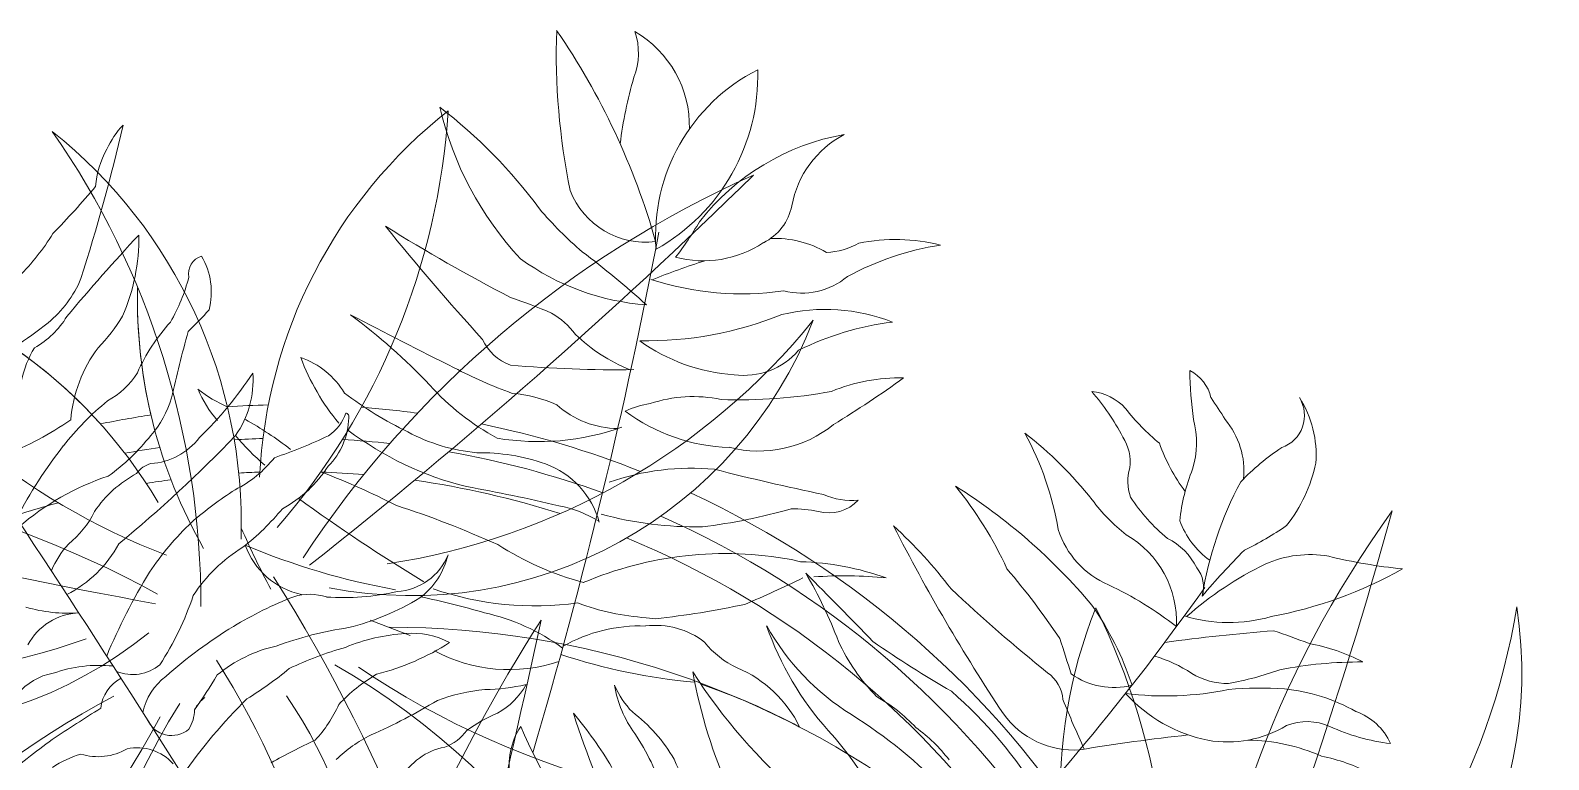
# Model space of a CAD drawing. Header units: inches. Extents: x 482566 to 494966, y -26460 to -22226.
# Drawn here: x 487972.29 to 487991.24, y -23788.23 to -23779.13 of the extents above; entities that cross this region are included whole.
import ezdxf

# ---------------------------------------------------------------- set-up
doc = ezdxf.new("R2010")
doc.units = ezdxf.units.IN
doc.header["$LTSCALE"] = 15
doc.header["$MEASUREMENT"] = 0
for name, color, linetype, lineweight in [('a-wallhatch', 252, 'Continuous', 9), ('DIM', 6, 'Continuous', 13), ('p', 76, 'Continuous', 5), ('PLANTS', 84, 'Continuous', 13)]:
    doc.layers.add(name, color=color, linetype=linetype, lineweight=lineweight)

# ---------------------------------------------------------------- blocks, each defined once
blk = doc.blocks.new('A$C443E2A03')
at = {"layer": 'a-wallhatch', "color": 3}
for centre, radius, start, end in [((17.05, -182.59), 144.89, 13.3049, 93.1066), ((-1339.89, -1334.14), 1860.89, 37.75342, 43.86908), ((318.26, 105.23), 353.43, 205.4619, 238.0865), ((-37.14, -267.4), 228.17, 31.1859, 73.561), ((-209.31, -184.76), 236.81, 355.7922, 33.0782), ((146.67, -86.69), 166.37, 174.7711, 223.9413)]:
    blk.add_arc(centre, radius, start, end, dxfattribs=at)
blk = doc.blocks.new('A$C401931C0')
at = {"layer": 'p', "color": 7, "lineweight": 5}
for radius, start, end in [(319.05, 40.9346, 105.7073), (307.81, 39.8523, 105.7073), (296.57, 38.4014, 105.7073), (319.05, 27.6191, 37.6529), (307.81, 25.9606, 35.9539), (296.57, 24.1, 33.7962), (319.05, 20.2934, 23.7044), (307.81, 19.2568, 22.2478), (296.57, 17.9741, 20.779), (319.05, 12.2076, 14.6782), (307.81, 12.4921, 14.2917), (296.57, 12.651, 14.0279), (296.57, 6.6117, 8.2349), (307.81, 5.5965, 7.8165), (319.05, 4.4691, 7.5677), (296.57, 356.4851, 0.7638)]:
    blk.add_arc((106.35, 48.64), radius, start, end, dxfattribs=at)
at = {"layer": 'p', "lineweight": 5}
for centre, radius, start, end in [((479.38, 197.96), 144.89, 127.2152, 207.0169), ((578.87, 182.79), 228.17, 145.0962, 187.4713), ((2082.08, -575.8), 1860.89, 151.66376, 157.77942), ((94.18, 356.67), 353.43, 319.3722, 351.9968), ((46.25, 66.71), 297, 15.8869, 53.2077), ((504.87, 352.51), 284.8, 189.6946, 230.0223), ((573.11, -8.09), 236.81, 109.7025, 146.9886), ((339.17, 277.58), 166.37, 288.6814, 337.8517), ((1802.58, -2572.5), 3141.81, 118.15316, 124.26882), ((-126.63, 593.1), 596.71, 285.86159, 318.48623), ((151.53, -51.78), 248.91, 45.8678, 98.178), ((204.1, -413.75), 551.2, 73.6752, 96.3063), ((267.02, -52.03), 168.73, 71.9259, 125.0822), ((413.52, 386.15), 279.13, 257.9511, 262.6355), ((425.66, -52.46), 168.73, 54.6109, 107.7671), ((258.5, -178.7), 279.13, 73.594, 108.4734), ((433.51, -179.17), 279.13, 71.2197, 106.0991), ((414.64, 259.19), 168.73, 256.283, 287.3784), ((564.85, 225.35), 236.81, 217.0616, 254.3476), ((351.68, -76.13), 166.37, 26.1985, 75.3687), ((141.24, 239.15), 248.91, 265.8721, 318.1823), ((2029.96, 898.22), 1860.89, 206.27071, 212.38638), ((112.88, -172.32), 353.43, 12.0533, 44.6779), ((485.92, 13.2), 144.89, 157.0332, 236.8349), ((522.25, -139.17), 284.8, 134.0279, 174.3555), ((44.6, 113.52), 297, 310.8424, 348.1633), ((584.09, 35.36), 228.17, 176.5788, 218.9539)]:
    blk.add_arc(centre, radius, start, end, dxfattribs=at)
at = {"layer": 'p', "color": 76, "lineweight": 5}
for centre, radius, start, end in [((414.64, 259.19), 168.73, 272.7098, 287.3784), ((351.68, -76.13), 166.37, 26.1985, 64.0731)]:
    blk.add_arc(centre, radius, start, end, dxfattribs=at)
at = {"layer": 'p', "color": 7, "lineweight": 9}
blk.add_arc((106.35, 48.64), 319.05, 4.4691, 7.5677, dxfattribs=at)
blk = doc.blocks.new('A$C2680647F')
at = {"layer": 'p', "extrusion": (0, 0, -1), "xscale": 0.8999999999975211, "yscale": 0.8999999999975211, "zscale": -0.9, "rotation": 276.0774682613726}
blk.add_blockref('A$C401931C0', (-29.01, 95.89), dxfattribs=at)
at = {"layer": 'p', "extrusion": (0, 0, -1), "xscale": 0.9000000000014552, "yscale": 0.9000000000014552, "zscale": -0.9}
blk.add_blockref('A$C443E2A03', (310.99, 69.8), dxfattribs=at)
blk = doc.blocks.new('A$C1E297C89')
at = {"layer": 'p', "xscale": 0.1990655999786339, "yscale": 0.1990655999786339, "zscale": 0.1990655999786339, "rotation": 211.2487347795398}
blk.add_blockref('A$C2680647F', (54.934, 92.799), dxfattribs=at)
blk = doc.blocks.new('A$C137A2C16')
at = {"layer": 'PLANTS'}
for p, q in [((91.313, 66.903), (91.313, 66.461)), ((87.175, 60.89), (87.12, 60.448)), ((83.81, 49.857), (84.086, 47.871))]:
    blk.add_line(p, q, dxfattribs=at)
for centre, radius, start, end in [((98.652, 94.733), 9.449, 173.6608, 191.66436), ((87.549, 93.522), 2.831, 6.70879, 52.77317), ((79.294, 92.982), 8.665, 358.4928, 14.54476), ((112.32, 80.844), 20.233, 137.65986, 156.30069), ((122.192, 91.253), 25.034, 172.61511, 180.65303), ((82.139, 91.446), 8.566, 352.64877, 16.31903), ((73.419, 98.01), 19.763, 335.89112, 347.24442), ((84.025, 91.404), 8.955, 357.20774, 14.50245), ((79.277, 91.115), 8.832, 347.5721, 10.69095), ((86.784, 92.325), 2.661, 325.84222, 10.78263), ((92.791, 87.107), 5.324, 135.62059, 176.8871), ((57.997, 85.901), 35.338, 5.43948, 8.24393), ((92.061, 91.236), 5.105, 322.8277, 356.98769), ((71.784, 93.588), 19.127, 342.41019, 350.25136), ((103.628, 82.065), 14.494, 147.09889, 156.94967), ((5.61, 116.929), 91.836, 339.25032, 342.45928), ((101.117, 82.368), 7.022, 88.67384, 115.36194), ((100.556, 84.507), 4.935, 44.17832, 81.57172), ((100.042, 85.494), 7.153, 150.86796, 183.91659), ((108.419, 77.403), 15.303, 132.35022, 140.91058), ((102.969, 86.818), 1.593, 45.02572, 147.65665), ((103.16, 81.712), 14.488, 155.11806, 174.34111), ((93.317, 86.962), 3.124, 165.58141, 198.82309), ((83.394, 98.459), 16.383, 305.4615, 321.01344), ((93.943, 95.724), 11.128, 300.73947, 313.63867), ((94.565, 87.191), 7.092, 178.33998, 214.81934), ((78.264, 116.291), 34.481, 297.15336, 302.0101), ((-4.678, 118.857), 97.721, 337.61721, 340.62966), ((95.193, 102.513), 16.944, 265.96165, 285.18449), ((99.3, 82.527), 3.763, 36.88949, 82.47264), ((139.513, -24.665), 119.163, 112.23141, 129.9934), ((83.8, 83.592), 6.972, 3.89853, 19.79599), ((94.099, 84.167), 1.446, 38.15282, 93.91547), ((99.328, 87.082), 3.915, 202.62036, 237.19232), ((91.497, 80.144), 4.691, 16.65712, 79.7388), ((76.927, 77.636), 16.973, 12.16959, 24.81683), ((93.339, 82.729), 3.005, 13.13202, 50.8706), ((78.784, 61.264), 33.268, 42.90226, 44.99547), ((92.248, 81.759), 3.448, 152.52431, 202.16318), ((81.687, 71.039), 14.417, 41.88759, 58.64432), ((104.063, 87.3), 8.712, 206.50463, 223.62575), ((98.336, 92.62), 8.901, 262.70697, 278.81334), ((105.063, 89.163), 8.448, 220.08819, 237.50035), ((100.009, 79.701), 4.135, 61.75423, 94.28983), ((108.814, 101.394), 19.306, 249.22474, 256.06205), ((102.3, 82.189), 1.921, 14.07995, 63.64811), ((110.038, 86.795), 10.637, 206.56143, 218.90078), ((89.565, 80.46), 4.061, 163.02296, 221.29665), ((116.329, 121.243), 49.863, 232.1941, 235.09578), ((97.693, 81.966), 4.241, 190.20759, 239.03225), ((103.798, 85.148), 8.621, 205.11135, 220.35086), ((98.934, 83.133), 2.187, 237.43615, 274.11668), ((-657.754, -1160.014), 1447.928, 58.881434, 58.95057), ((70.631, 64.269), 27.269, 19.06834, 36.95994), ((98.856, 78.801), 2.163, 43.62798, 83.76795), ((68.232, 65.16), 21.266, 28.07919, 45.4774), ((87.275, 78.717), 1.713, 22.21239, 72.28175), ((93.649, 72.279), 10.492, 35.67212, 49.79928), ((99.716, 78.717), 2.477, 352.61123, 34.37612), ((156.934, 112.017), 75.499, 205.62566, 210.17297), ((64.084, 54.841), 36.213, 36.54814, 43.03926), ((82.867, 68.079), 18.389, 24.78371, 38.65539), ((89.864, 64.826), 14.636, 48.49903, 67.30763), ((151.476, 139.124), 89.349, 223.3589, 229.90521), ((82.145, 62.149), 18.026, 37.72061, 52.27033), ((64.385, 63.943), 21.612, 18.61816, 33.89197), ((78.207, 71.101), 7.325, 22.71544, 39.78504), ((72.048, 61.888), 14.337, 34.21149, 65.78088), ((134.779, 89.578), 49.909, 196.78014, 201.7943), ((74.146, 59.601), 22.721, 29.45337, 39.55522), ((78.095, 69.395), 8.23, 17.01799, 33.42809), ((93.743, 76.737), 9.211, 212.38274, 232.02793), ((95.875, 74.634), 11.643, 199.00319, 227.60975), ((-136.777, -74.9), 268.369, 31.9891, 32.94508), ((72.487, 73.367), 19.14, 342.69875, 352.84995), ((78.697, 69.459), 12.872, 348.54738, 6.80935), ((95.829, 78.374), 14.601, 215.23998, 237.68857), ((94.773, 74.963), 13.457, 318.35368, 338.06953), ((98.34, 69.817), 8.917, 335.96476, 0.76696), ((104.18, 81.725), 26.599, 207.60296, 224.29329), ((76.116, 51.647), 21.468, 46.69683, 56.14613), ((133.134, 32.473), 49.278, 131.00536, 135.58938), ((92.626, 71.372), 8.352, 324.45595, 348.178), ((54.488, 60.713), 30.314, 5.57022, 15.1047), ((80.103, 64.131), 5.781, 10.0262, 50.82759), ((95.699, 67.246), 1.905, 120.47276, 182.0455), ((97.85, 67.85), 3.285, 161.56429, 190.80723), ((90.421, 73.244), 13.638, 320.50871, 339.90186), ((94.694, 67.302), 8.627, 333.30825, 8.36625), ((135.69, 30.685), 58.011, 141.01784, 143.97141), ((87.2, 67.394), 6.599, 347.00482, 358.13171), ((213.84, 64.613), 119.246, 178.7409, 181.2591), ((101.328, 62.57), 5.548, 127.72835, 181.39724), ((74.271, 67.251), 17.06, 323.91265, 357.34569), ((121.192, 57.021), 23.751, 156.43367, 169.00189), ((85.54, 69.571), 7.837, 205.70641, 234.15743), ((94.373, 84.784), 23.522, 232.30423, 246.8904), ((117.218, 52.792), 26.991, 150.92064, 159.94308), ((106.859, 63.349), 3.355, 127.23361, 181.48239), ((108.826, 63.968), 3.226, 136.5693, 164.93087), ((89.721, 65.901), 3.998, 191.00402, 219.22761), ((124.865, 47.78), 39.905, 154.74283, 160.8202), ((101.152, 63.379), 4.778, 344.56568, 17.38838), ((102.52, 61.57), 3.388, 117.68832, 174.70968), ((101.163, 68.672), 10.998, 294.74302, 336.94778), ((107.692, 67.482), 4.755, 267.41069, 319.04322), ((83.172, 61.803), 3.792, 339.96048, 24.44492), ((116.167, 53.756), 16.824, 144.91155, 168.13975), ((73.077, 52.972), 11.894, 43.48804, 58.26479), ((75.868, 57.773), 7.449, 24.09637, 46.97041), ((112.009, 59.495), 27.59, 171.97395, 185.3207), ((116.367, 58.263), 13.8, 158.76422, 184.92691), ((107.395, 60.277), 2.456, 88.08505, 140.86084), ((108.402, 57.926), 17.043, 166.00255, 182.11753), ((83.12, 63.548), 11.608, 327.52427, 352.30361), ((104.145, 60.736), 8.535, 168.52205, 203.72828), ((99.056, 87.117), 33.638, 229.07553, 239.4962), ((91.476, 61.691), 6.403, 328.57196, 358.75458), ((107.572, 60.52), 8.536, 170.81049, 202.78436), ((109.005, 58.109), 5.116, 133.38519, 181.60595), ((85.699, 64.574), 5.255, 220.55527, 247.61667), ((86.259, 63.148), 4.283, 213.01973, 233.27601), ((112.747, 97.666), 52.6, 224.95754, 232.61992), ((66.067, 46.171), 19.91, 36.93349, 45.90485), ((79.617, 61.881), 7.249, 317.16409, 349.04546), ((98.218, 58.623), 11.247, 170.65949, 187.46989), ((110.945, 50.719), 9.321, 75.21254, 137.70892), ((79.882, 73.418), 27.957, 324.39604, 329.78454), ((106.624, 65.343), 8.74, 252.87061, 320.05085), ((110.866, 42.534), 16.936, 107.52484, 114.32247), ((92.607, 60.158), 4.694, 322.5232, 337.37923), ((94.683, -196.533), 253.673, 87.69935, 93.374), ((75.811, 53.101), 9.82, 359.42084, 23.0746), ((100.753, 51.935), 14.651, 159.10132, 185.97871), ((102.845, 57.807), 14.8, 182.33819, 199.39861), ((89.038, 53.713), 4.071, 7.08932, 61.46164), ((85.782, 55.497), 5.531, 357.58099, 18.66658), ((105.269, 51.056), 11.548, 147.20232, 176.64086), ((99.731, 56.202), 4.375, 167.44439, 208.64007), ((153.773, 43.554), 57.122, 166.11804, 171.93608), ((105.98, 58.247), 7.793, 188.60887, 211.16043), ((112.667, 55.365), 11.395, 171.03118, 203.03849), ((64.891, 36.773), 41.816, 23.80199, 29.14955), ((108.864, 52.218), 5.126, 17.02, 78.38303), ((90.403, 53.075), 7.299, 148.17989, 195.48672), ((107.964, 55.588), 3.8, 159.92562, 235.67497), ((88.049, 27.254), 33.847, 42.528, 61.12373), ((79.681, 58.89), 3.227, 245.2886, 290.55902), ((83.802, 52.244), 3.572, 106.45078, 137.2007), ((92.211, 51.207), 10.425, 154.65235, 165.37899), ((3.034, 55.181), 88.275, 357.1879, 0.0535), ((76.042, 58.196), 6.231, 310.30495, 325.54711), ((84.055, 53.192), 9.08, 345.77343, 6.46918), ((89.242, 52.858), 6.766, 352.31761, 10.62012), ((96.141, 51.641), 4.083, 17.81963, 39.06836), ((110.533, 73.182), 19.056, 263.82607, 273.41644), ((112.109, 51.05), 3.141, 58.1737, 98.05002), ((80.944, 51.37), 2.25, 112.75796, 146.30818), ((74.295, 56.378), 8.231, 326.08267, 342.02975), ((118.881, 61.831), 17.732, 207.47879, 216.69095), ((43.519, 50.704), 42.174, 358.92388, 3.12227), ((43.549, 43.896), 46.22, 4.86473, 11.22177), ((68.402, 47.578), 32.071, 5.85627, 9.53651), ((76.358, 53.799), 2.959, 285.997, 336.47039), ((119.125, 81.373), 31.836, 245.29854, 258.89406), ((99.919, 33.427), 26.272, 135.67214, 143.31841), ((92.063, 43.362), 11.69, 134.29008, 152.64857), ((80.372, 50.767), 3.657, 341.72885, 15.25608), ((105.36, 54.969), 12.062, 195.56217, 214.7584), ((117.562, 54.518), 21.767, 186.76647, 194.60428), ((99.441, 51.814), 2.239, 186.34047, 233.15149), ((87.931, 47.11), 3.621, 90.5457, 129.64231), ((88.308, 48.021), 2.741, 98.63024, 163.73785), ((106.576, 51.083), 15.375, 180.86809, 203.96787), ((101.31, 49.825), 8.528, 172.34908, 195.15471), ((183.624, 72.26), 86.026, 194.41099, 198.89903), ((115.078, 59.56), 15.532, 213.86223, 243.91612), ((86.387, 35.633), 24.03, 24.52868, 40.48868), ((94.177, 41.537), 11.963, 135.65785, 153.05894), ((166.024, 75.996), 83.785, 198.13884, 202.97493), ((185.52, 109.972), 106.002, 214.44018, 218.21591), ((73.802, 53.291), 6.548, 302.82484, 320.43847), ((75.671, 52.005), 8.514, 324.18459, 343.73877), ((75.936, 54.184), 7.92, 300.01271, 316.50096), ((95.649, 43.899), 11.107, 153.88459, 171.0621), ((118.884, 47.011), 33.186, 177.08446, 189.80028), ((280.297, 92.168), 188.793, 193.2085, 194.86519), ((55.546, 39.29), 35.108, 7.90751, 14.05474), ((71.447, 32.201), 28.787, 23.61677, 33.50461), ((81.155, 41.095), 6.358, 101.41539, 119.57621), ((68.013, 55.043), 16.625, 321.44746, 331.15717), ((111.054, 51.749), 18.45, 193.01031, 203.86112), ((52.197, 66.891), 32.825, 317.81367, 321.87059), ((68.075, 52.98), 16.57, 326.55838, 338.68311), ((82.135, 45.404), 2.552, 329.97071, 4.97007), ((91.079, 31.381), 16.679, 127.11503, 135.49843), ((88.15, 44.404), 3.623, 179.25591, 237.1034), ((92.633, 38.79), 5.865, 109.57095, 138.46878), ((92.413, 41.492), 3.319, 78.15094, 121.70193), ((93.485, 42.474), 2.094, 95.7107, 132.74562), ((101.279, 50.856), 10.735, 217.3679, 236.41102), ((93.121, 44.584), 0.158, 350.53638, 99.4625), ((91.517, 41.515), 3.844, 5.94713, 46.11407), ((75.957, 46.705), 6.596, 307.36484, 334.34347), ((69.275, 54.419), 18.249, 315.74945, 325.66801), ((109.288, 30.233), 22.058, 141.34074, 148.46868), ((65.944, 63.918), 24.695, 291.5174, 302.41934), ((-321.045, -352.94), 558.567, 42.51122, 44.99961), ((93.924, 31.381), 12.645, 116.69487, 128.45425), ((76.831, 35.774), 15.68, 15.78142, 25.04001), ((88.013, 16.463), 26.264, 107.85565, 112.10812), ((66.87, 56.818), 21.646, 305.20656, 315.64185), ((92.749, 36.904), 5.364, 114.94433, 140.55036), ((99.935, 46.523), 11.132, 207.30061, 217.39658), ((77.919, 39.739), 1.242, 126.24978, 233.61825), ((77.76, 39.016), 1.818, 78.29867, 108.43381), ((77.712, 42.462), 1.716, 284.03535, 309.09171), ((80.887, 46.314), 7.216, 289.79923, 315.80085), ((73.618, 39.09), 2.23, 334.48656, 35.58174), ((75.319, 54.093), 19.144, 306.35417, 313.95893), ((100.446, 22.852), 18.171, 110.35359, 122.7774), ((92.785, 35.583), 4.509, 72.7087, 112.06145), ((84.773, 24.85), 14.745, 95.61302, 109.65418), ((124.149, -15.817), 64.667, 120.74333, 127.36013), ((77.518, 41.286), 2.828, 268.77893, 310.36266), ((81.056, 37.136), 2.026, 127.80436, 188.74961), ((78.922, 50.46), 14.101, 290.83392, 303.31114), ((95.923, 41.89), 5.341, 215.7551, 234.24745), ((98.883, 40.362), 6.698, 190.86315, 204.77611), ((77.599, 36.275), 2.705, 136.72201, 184.39862), ((91.901, 35.285), 3.125, 114.44438, 163.18488), ((77.429, 38.263), 1.785, 262.82153, 319.434), ((74.876, 64.464), 28.654, 279.59604, 288.43528), ((103.586, 24.121), 14.868, 118.23792, 123.69058), ((96.621, 33.872), 3.349, 46.73072, 91.19351), ((17.018, 96.68), 85.119, 313.1818, 315.00056), ((72.709, 37.481), 6.613, 327.68089, 352.4357), ((92.356, 31.884), 4.554, 92.92175, 118.49611), ((92.124, 121.633), 85.201, 270, 272.16189), ((98.172, 36.724), 0.851, 245.9247, 330.94587), ((70.439, 38.656), 5.16, 313.53176, 329.889), ((84.18, 39.252), 5.479, 290.74208, 318.81463), ((94.533, 26.766), 10.104, 115.49596, 131.18648), ((87.813, 36.799), 1.256, 293.02967, 330.94587), ((98.035, 27.552), 8.397, 91.43212, 106.99028), ((86.446, 30.02), 5.771, 105.46072, 139.8391), ((91.164, 43.575), 9.132, 281.04003, 298.9269), ((57.497, 54.75), 26.856, 305.15719, 311.42422), ((78.566, 35.248), 2.862, 285.45232, 344.49045), ((88.188, 32.403), 7.172, 163.13994, 183.18346), ((77.262, 40.891), 12.46, 306.08252, 328.44344), ((94.132, 31.043), 3.772, 108.8535, 138.4466), ((75.787, 35.012), 2.729, 295.5604, 336.98678), ((87.152, 29.746), 4.501, 103.24077, 128.29876), ((83.05, 44.227), 13.503, 295.15409, 307.71044), ((96.996, 24.222), 9.266, 76.11507, 100.30504), ((82.236, 37.075), 4.352, 279.49919, 299.2493), ((98.026, 25.327), 8.451, 108.54616, 121.26423), ((50.127, 118.674), 98.554, 296.9105, 299.87647), ((98.773, 22.213), 13.15, 131.48177, 146.88917), ((91.004, 38.554), 6.557, 261.7404, 293.70355), ((79.196, 52.667), 22.781, 284.74266, 294.9052), ((103.964, -57.921), 89.258, 89.93118, 94.72454), ((102.074, 34.666), 3.882, 280.74541, 300.96425), ((95.986, 26.917), 4.073, 107.92825, 137.89103), ((97.52, 25.724), 5.388, 99.69945, 127.4059), ((119.788, -6.033), 41.297, 117.09601, 121.24017), ((101.627, 34.697), 4.018, 260.70047, 286.92782), ((111.259, 9.009), 27.022, 129.01829, 137.12165), ((91.387, 34.478), 5.081, 269.4267, 288.08559), ((101.721, 19.224), 10.595, 108.43528, 122.25793)]:
    blk.add_arc(centre, radius, start, end, dxfattribs=at)

msp = doc.modelspace()

# ---------------------------------------------------------------- block references
at = {"layer": 'DIM', "ltscale": 10000, "xscale": 0.2073600001732157, "yscale": 0.2073600001732157, "zscale": 0.2073600001732157, "rotation": 350.8604527276963}
msp.add_blockref('A$C1E297C89', (487960.207, -23813.021, 6.93), dxfattribs=at)
at = {"layer": 'PLANTS', "xscale": -0.266257615534413, "yscale": 0.2662576154863927, "zscale": 0.2662576154888036, "rotation": 256.9354429759433}
msp.add_blockref('A$C137A2C16', (487959.052, -23805.418, 6.93), dxfattribs=at)

doc.saveas('drawing.dxf')
